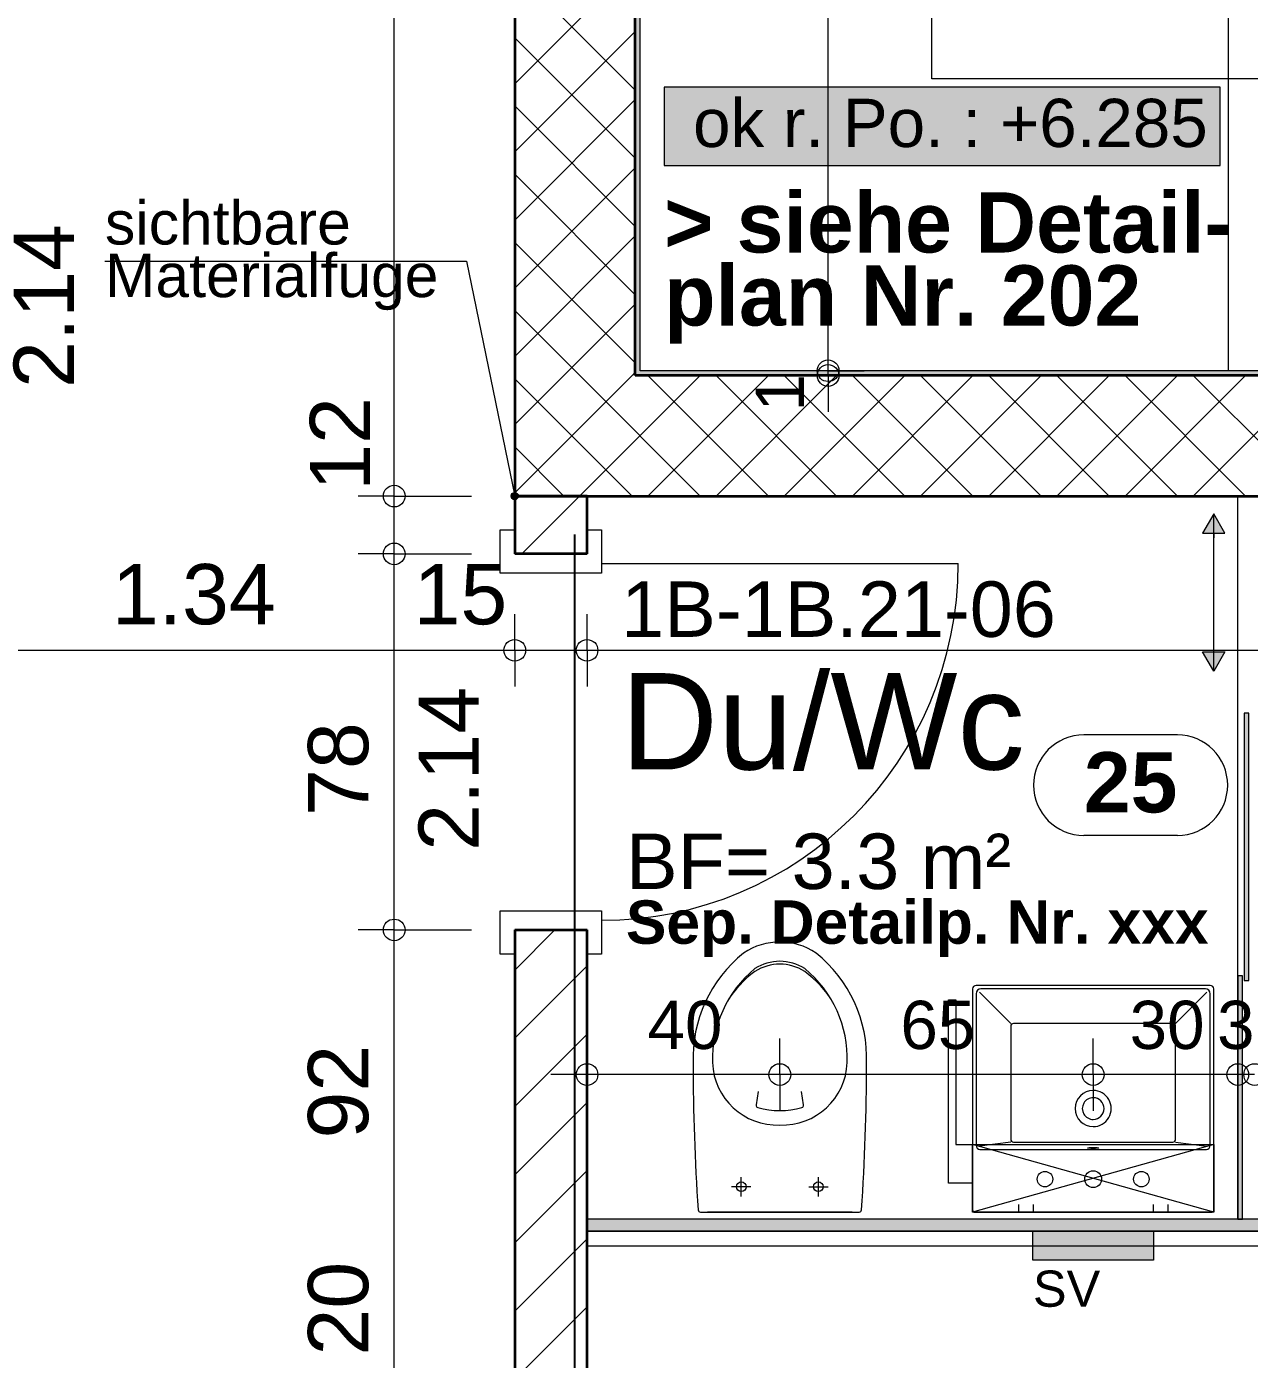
# Model space of a CAD drawing. Header units: metres. Extents: x 0.003 to 0.843, y 0.003 to 0.597.
# Drawn here: x 0.4049 to 0.4556, y 0.2813 to 0.3366 of the extents above; entities that cross this region are included whole.
import ezdxf

# ---------------------------------------------------------------- set-up
doc = ezdxf.new("R2010")
doc.units = ezdxf.units.M
for name, pattern in [('AUSGEZOGEN', [0]), ('LINIE_23', [0.0079, 0.004, -0.0013, 0, -0.0013, 0, -0.0013]), ('STRICHLINIE', [19.049999999999997, 12.7, -6.35]), ('STRICHPUNKT', [25.4, 12.7, -6.35, 0, -6.35])]:
    doc.linetypes.add(name, pattern=pattern)
for name, color, linetype, lineweight in [('Bad', 7, 'AUSGEZOGEN', 13), ('Bauachsen grob', 7, 'STRICHPUNKT', 13), ('Daemmung', 7, 'AUSGEZOGEN', 18), ('Detailmasse', 7, 'AUSGEZOGEN', 13), ('Fachplaner Sanitaer', 251, 'AUSGEZOGEN', 18), ('Lauflinie', 7, 'AUSGEZOGEN', 13), ('Leichtbauwaende', 7, 'AUSGEZOGEN', 18), ('Raumbezeichnung', 7, 'AUSGEZOGEN', 18), ('Sanitaer Apparate', 251, 'AUSGEZOGEN', 18), ('Sanitaer Text', 251, 'AUSGEZOGEN', 18), ('Sanitaer Vermassung', 251, 'AUSGEZOGEN', 18), ('Stufen', 7, 'AUSGEZOGEN', 25), ('Text Koten', 7, 'AUSGEZOGEN', 25), ('Text Werkplan Ausfuehrung', 7, 'AUSGEZOGEN', 25), ('Tuerzarge', 7, 'AUSGEZOGEN', 13), ('Wand Beton bewehrt', 7, 'AUSGEZOGEN', 35), ('Wand Mauerwerk tragend', 7, 'AUSGEZOGEN', 35), ('Werkplan- Ausfuehrungsmasse', 7, 'AUSGEZOGEN', 13)]:
    doc.layers.add(name, color=color, linetype=linetype, lineweight=lineweight)
doc.styles.add('ARIAL', font='ARIAL.TTF')

msp = doc.modelspace()

# ---------------------------------------------------------------- hatches: boundary and pattern name
at = {"layer": 'Bad', "linetype": 'AUSGEZOGEN', "lineweight": 13}
msp.add_hatch(color=7, dxfattribs=at).paths.add_polyline_path([(0.454619987923477, 0.3156066596234837), (0.4541599899157884, 0.3164066596614816), (0.4536999898939396, 0.3156066596234837)])
msp.add_hatch(color=7, dxfattribs=at).paths.add_polyline_path([(0.454619987923477, 0.3106733265121775), (0.4541599899157884, 0.3098733264741795), (0.4536999898939396, 0.3106733265121775)], flags=16)
at = {"layer": 'Bad', "linetype": 'AUSGEZOGEN', "lineweight": 13, "true_color": 0xa8ffff}
for points in [[(0.4556199898831549, 0.2970399934276938), (0.4556199898831549, 0.3081399931795895), (0.4554199898876253, 0.3081399931795895), (0.4554199898876253, 0.2970399934276938)], [(0.4553599898889663, 0.2871399936489761), (0.4553599898889663, 0.2972399934232235), (0.4551599898934368, 0.2972399934232235), (0.4551599898934368, 0.2871399936489761)]]:
    msp.add_hatch(color=131, dxfattribs=at).paths.add_polyline_path(points)
at = {"layer": 'Daemmung', "linetype": 'AUSGEZOGEN', "lineweight": 18}
h = msp.add_hatch(color=241, dxfattribs=at)
h.paths.add_polyline_path([(0.4545599899068475, 0.3887399913780391), (0.454759989902377, 0.3887399913780391), (0.454759989902377, 0.3917399913109839), (0.4301599904522299, 0.3917399913109839), (0.4301599904522299, 0.3887399913780391), (0.4303599904477596, 0.3887399913780391), (0.4303599904477596, 0.3915399913154542), (0.4545599899068475, 0.3915399913154542)])
h.paths.add_polyline_path([(0.4939599890261892, 0.3223399928621948), (0.4303599904477594, 0.3223399928621948), (0.4303599904477596, 0.3886399914357912), (0.4301599904522299, 0.3886399914357912), (0.4301599904522299, 0.3221399928666651), (0.4939599890261892, 0.3221399928666651)])
h.paths.add_polyline_path([(0.454759989902377, 0.385939991440624), (0.454759989902377, 0.3886399914357912), (0.4545599899068475, 0.3886399914357912), (0.4545599899068475, 0.385939991440624)])
at = {"layer": 'Fachplaner Sanitaer', "linetype": 'AUSGEZOGEN', "lineweight": 18, "true_color": 0xedf5de}
msp.add_hatch(color=7, dxfattribs=at).paths.add_polyline_path([(0.4516599899716708, 0.286639993660152), (0.4516599899716708, 0.285439993686974), (0.4466599900834295, 0.285439993686974), (0.4466599900834295, 0.286639993660152)], flags=16)
at = {"layer": 'Leichtbauwaende', "linetype": 'AUSGEZOGEN', "lineweight": 13}
msp.add_hatch(color=253, dxfattribs=at).paths.add_polyline_path([(0.4281599904969334, 0.286639993660152), (0.4718599895201626, 0.286639993660152), (0.4718599895201626, 0.2871399936489761), (0.4281599904969334, 0.2871399936489761)])
at = {"layer": 'Text Koten', "linetype": 'AUSGEZOGEN', "lineweight": 13}
msp.add_hatch(color=254, dxfattribs=at).paths.add_polyline_path([(0.4544266565764952, 0.334101103710426), (0.4313599904254079, 0.334101103710425), (0.4313599904254079, 0.3308566593384999), (0.4544266565764952, 0.3308566593384991)])
at = {"layer": 'Text Werkplan Ausfuehrung', "linetype": 'AUSGEZOGEN', "lineweight": 13}
for points in [[(0.42527128613505, 0.3172393868819626), (0.4250185509548112, 0.3171875369510029), (0.4250130519186777, 0.3171098477544488)], [(0.42527128613505, 0.3172393868819626), (0.4250130519186777, 0.3171098477544488), (0.4253069301958328, 0.3171701384047912)], [(0.4253069301958328, 0.3171701384047912), (0.4250130519186777, 0.3171098477544488), (0.4250486961803195, 0.3170405982982181)], [(0.4252075355156271, 0.3172814327884604), (0.4250605968628424, 0.317251287562952), (0.4250185509548112, 0.3171875369510029)], [(0.4252075355156271, 0.3172814327884604), (0.4250185509548112, 0.3171875369510029), (0.42527128613505, 0.3172393868819626)], [(0.4253069301958328, 0.3171701384047912), (0.4250486961803195, 0.3170405982982181), (0.4253014313605585, 0.3170924482291779)], [(0.4253014313605585, 0.3170924482291779), (0.4250486961803195, 0.3170405982982181), (0.4251124467938021, 0.3169985523827132)], [(0.4250605968628424, 0.317251287562952), (0.4252075355156271, 0.3172814327884604), (0.4251298453400135, 0.3172869316237349)], [(0.4253014313605585, 0.3170924482291779), (0.4251124467938021, 0.3169985523827132), (0.4252593854465868, 0.3170286976082216)], [(0.4252593854465868, 0.3170286976082216), (0.4251124467938021, 0.3169985523827132), (0.4251901359903561, 0.3169930533465797)]]:
    msp.add_hatch(color=7, dxfattribs=at).paths.add_polyline_path(points)

# ---------------------------------------------------------------- linework, layer by layer
at = {"layer": 'Bad', "color": 7, "linetype": 'AUSGEZOGEN', "lineweight": 13}
for p, q in [((0.4551599898934368, 0.2871399936489761), (0.4551599898934368, 0.3171399929784238)), ((0.4541599899157884, 0.3164066596614816), (0.4536999898939396, 0.3156066596234837)), ((0.4541599899157883, 0.3098733264741795), (0.4541599899157883, 0.3164066596614816)), ((0.4541599899157884, 0.3164066596614816), (0.4541599899157884, 0.3164066596614816)), ((0.4541599899157884, 0.3164066596614816), (0.4541599899157884, 0.3164066596614816)), ((0.4541599899157884, 0.3164066596614816), (0.4541599899157884, 0.3164066596614816)), ((0.454619987923477, 0.3156066596234837), (0.4541599899157884, 0.3164066596614816)), ((0.4536999898939396, 0.3156066596234837), (0.454619987923477, 0.3156066596234837)), ((0.4541599899157884, 0.3156066596234837), (0.4541599899157884, 0.3154066596139842)), ((0.4541599899157884, 0.3106733265121775), (0.4541599899157884, 0.310873326521677)), ((0.4541599899157884, 0.3098733264741795), (0.4536999898939396, 0.3106733265121775)), ((0.4536999898939396, 0.3106733265121775), (0.454619987923477, 0.3106733265121775)), ((0.454619987923477, 0.3106733265121775), (0.4541599899157884, 0.3098733264741795)), ((0.4541599899157884, 0.3098733264741795), (0.4541599899157884, 0.3098733264741795)), ((0.4541599899157884, 0.3098733264741795), (0.4541599899157884, 0.3098733264741795)), ((0.4541599899157884, 0.3098733264741795), (0.4541599899157884, 0.3098733264741795)), ((0.4556199898831549, 0.3081399931795895), (0.4554199898876253, 0.3081399931795895)), ((0.4554199898876253, 0.3081399931795895), (0.4554199898876253, 0.2970399934276938)), ((0.4556199898831549, 0.2970399934276938), (0.4556199898831549, 0.3081399931795895)), ((0.4553599898889663, 0.2972399934232235), (0.4551599898934368, 0.2972399934232235)), ((0.4551599898934368, 0.2972399934232235), (0.4551599898934368, 0.2871399936489761)), ((0.4553599898889663, 0.2871399936489761), (0.4553599898889663, 0.2972399934232235)), ((0.4554199898876253, 0.2970399934276938), (0.4556199898831549, 0.2970399934276938)), ((0.435259990338236, 0.2924453935303918), (0.435173339360172, 0.2918869939428773)), ((0.4371466412760675, 0.2918869939428773), (0.4370599902980035, 0.2924453935303909)), ((0.4345599903538822, 0.2880885606477773), (0.4345599903538818, 0.2888885606298964)), ((0.4377599902823566, 0.2880885606477778), (0.4377599902823566, 0.2888885606298964)), ((0.4349599903449422, 0.288488560638837), (0.4341599903628229, 0.2884885606388366)), ((0.4373599902912975, 0.288488560638837), (0.4381599902734161, 0.2884885606388366)), ((0.4328695756316649, 0.2874399936422706), (0.439450405004574, 0.2874399936422706)), ((0.4391599902510642, 0.2874399936422706), (0.4331599903851747, 0.2874399936422715)), ((0.4551599898934368, 0.2871399936489761), (0.4553599898889663, 0.2871399936489761))]:
    msp.add_line(p, q, dxfattribs=at)
for centre in [(0.4345599903538805, 0.2884885606388374), (0.437759990282355, 0.2884885606388374)]:
    msp.add_circle(centre, 0.0001999999955296517, dxfattribs=at)
for centre, radius, start, end in [((0.4361599903181183, 0.2959139018528694), 0.00272609085906712, 56.40648999999262, 123.5935099999932), ((0.438193283212671, 0.2937996743401262), 0.005636623974011635, 128.926645999992, 181.9699119999924), ((0.434126697423568, 0.2937996743401272), 0.005636623974011635, 358.0300879999925, 51.07335399999148), ((0.4381935441726665, 0.2938037928200323), 0.004833584691960961, 129.4207379999924, 181.9854439999924), ((0.4376896834639283, 0.2939112619576325), 0.00434480852288596, 126.1909489999923, 148.4864979999925), ((0.4361599903181183, 0.2959139065928679), 0.001926086916948602, 57.46698799999254, 122.5330119999932), ((0.4361599903181184, 0.2957939058955498), 0.001926087516948588, 57.46699999999253, 122.5329999999924), ((0.4341264364635729, 0.2938037928200328), 0.004833584691960961, 358.0145559999926, 50.5792619999927), ((0.4346169703326082, 0.2939052455177665), 0.004357539282601405, 30.81381499999104, 53.71434199999154), ((0.5234209996676834, 0.2937053559022219), 0.09086106368909692, 180.062704999999, 183.8958629999922), ((0.4360638357602676, 0.2937487046612627), 0.002703311139576286, 182.3824219999934, 272.0383939999915), ((0.4362561448759714, 0.2937487046612627), 0.002703311139576286, 267.9616059999921, 357.6175779999925), ((0.3488989809685554, 0.2937053559022432), 0.09086106368909692, 356.1041369999927, 359.9372949999952), ((0.4352721567193061, 0.2918716597432698), 0.0001000000407186459, 171.1793535130018, 254.0279801310767), ((0.4361599903181183, 0.2949736162512739), 0.003326512504157104, 254.0279630159838, 285.9720369840004), ((0.4370478239169326, 0.2918716597432698), 0.0001000000407186458, 285.9720198689233, 8.8206464869934), ((0.4328695756316654, 0.2875399936400412), 9.999999776482583e-05, 184.6081779999865, 270), ((0.4394504050045718, 0.2875399936400407), 9.999999776482583e-05, 270, 355.3918219999842)]:
    msp.add_arc(centre, radius, start, end, dxfattribs=at)
at = {"layer": 'Bauachsen grob', "color": 32, "linetype": 'LINIE_23', "lineweight": 25, "true_color": 0xc36e14}
msp.add_line((0.4276599902656923, 0.01553999971970916), (0.4276599902656923, 0.5826399870440364), dxfattribs=at)
at = {"layer": 'Daemmung', "color": 240, "linetype": 'STRICHLINIE', "lineweight": 18}
for p, q in [((0.4303599904477594, 0.3223399928621948), (0.4303599904477596, 0.3915399913154542)), ((0.4301599904522299, 0.385939991440624), (0.4301599904522299, 0.3221399928666651)), ((0.4995599889010197, 0.3223399928621948), (0.4303599904477594, 0.3223399928621948)), ((0.4301599904522299, 0.3221399928666651), (0.4939599890261892, 0.3221399928666651))]:
    msp.add_line(p, q, dxfattribs=at)
at = {"layer": 'Detailmasse', "color": 240, "linetype": 'AUSGEZOGEN', "lineweight": 13}
for p, q in [((0.4381599902734161, 0.3223399928621948), (0.4366599902603774, 0.3223399928621948)), ((0.4381599902734161, 0.3223399928621948), (0.4396599872652142, 0.3223399928621948)), ((0.4381599902734161, 0.3221399928666651), (0.4381599902734161, 0.3223399928621948)), ((0.4381599902734161, 0.3221399928666652), (0.4366599902603774, 0.3221399928666652)), ((0.4381599902734161, 0.3221399928666652), (0.4396599872652142, 0.3221399928666652)), ((0.4381599902734161, 0.3221399928666652), (0.4381599902734161, 0.320639995874867))]:
    msp.add_line(p, q, dxfattribs=at)
msp.add_lwpolyline([(0.4381599902734161, 0.3223399928621948), (0.438159990273416, 0.3274860209765338), (0.438159990273416, 0.3274860209765338), (0.4381599902734161, 0.3467399923168123)], dxfattribs=at)
for centre in [(0.4381599902734161, 0.3223399928621948), (0.4381599902734161, 0.3221399928666652)]:
    msp.add_circle(centre, 0.0004500000039115548, dxfattribs=at)
at = {"layer": 'Fachplaner Sanitaer', "color": 55, "linetype": 'STRICHLINIE', "lineweight": 18, "true_color": 0x91b44b}
for p, q in [((0.4466599900834295, 0.285439993686974), (0.4466599900834295, 0.286639993660152)), ((0.4466599900834295, 0.286639993660152), (0.4516599899716708, 0.286639993660152)), ((0.4516599899716708, 0.286639993660152), (0.4516599899716708, 0.285439993686974)), ((0.4516599899716708, 0.285439993686974), (0.4466599900834295, 0.285439993686974))]:
    msp.add_line(p, q, dxfattribs=at)
at = {"layer": 'Lauflinie', "color": 7, "linetype": 'AUSGEZOGEN', "lineweight": 18}
for p, q in [((0.4424599901773035, 0.3344399925917387), (0.4424599901773035, 0.3630414002634793)), ((0.4939599890261892, 0.3344399925917387), (0.4424599901773035, 0.3344399925917387))]:
    msp.add_line(p, q, dxfattribs=at)
at = {"layer": 'Leichtbauwaende', "color": 7, "linetype": 'AUSGEZOGEN', "lineweight": 18}
for p, q in [((0.4718599895201626, 0.2871399936489761), (0.4281599904969334, 0.2871399936489761)), ((0.4281599904969334, 0.2871399936489761), (0.4281599904969334, 0.286639993660152)), ((0.4718599895201626, 0.286639993660152), (0.4281599904969334, 0.286639993660152)), ((0.4281599904969334, 0.286639993660152), (0.4281599904969334, 0.286039993673563)), ((0.4281599904969334, 0.286639993660152), (0.4718599895201626, 0.286639993660152)), ((0.4281599904969334, 0.286039993673563), (0.4718599895201626, 0.286039993673563))]:
    msp.add_line(p, q, dxfattribs=at)
at = {"layer": 'Sanitaer Apparate', "color": 7, "linetype": 'AUSGEZOGEN', "lineweight": 13}
for p, q in [((0.4441599901393058, 0.2966999934352935), (0.4441599901393058, 0.287499993640929)), ((0.4540199899189178, 0.2968399934321642), (0.4442999901361765, 0.2968399934321642)), ((0.444303990136087, 0.296495993439853), (0.4443039901360871, 0.2901999935805797)), ((0.4457402054618577, 0.2952610222405078), (0.4444375494408807, 0.2965624341305889)), ((0.4538159899234775, 0.2966959934353827), (0.4445039901316167, 0.2966959934353827)), ((0.4525797745932363, 0.2952610222405078), (0.4538824306142136, 0.2965624341305889)), ((0.4540159899190072, 0.2901999935805797), (0.4540159899190072, 0.296495993439853)), ((0.4541599899157887, 0.2874999936409295), (0.4541599899157887, 0.2966999934352935)), ((0.443159989942532, 0.2886399935705676), (0.443159989942532, 0.2962399934006944)), ((0.443159989942532, 0.2962399934006944), (0.4434599899358265, 0.2962399934006944)), ((0.4434599899358265, 0.2962399934006944), (0.4434599899358265, 0.2902399935348048)), ((0.4524597745959186, 0.2952610222405078), (0.4458602054591755, 0.2952610222405078)), ((0.4457402054618577, 0.2951410222431905), (0.4457402054618577, 0.2904618018970277)), ((0.4525797745932363, 0.2904618018970277), (0.4525797745932363, 0.2951410222431901)), ((0.4434599899358265, 0.2902399935348048), (0.4441599899201802, 0.2902399935348048)), ((0.4441599899201802, 0.2886399935705676), (0.4441599899201802, 0.2902399935348048)), ((0.4457402054618577, 0.2903418018997099), (0.4444375494408807, 0.2901735528889499)), ((0.4458602054591751, 0.2903418018997099), (0.4524597745959186, 0.2903418018997099)), ((0.4525797745932363, 0.2903418018997099), (0.4538824306142136, 0.2901735528889499)), ((0.4441599899201802, 0.2886399935705676), (0.443159989942532, 0.2886399935705676)), ((0.4460599900974437, 0.2877577970090401), (0.4460599900974437, 0.2874577970157456)), ((0.4466724900837534, 0.2877577970090401), (0.4466724900837534, 0.2874577970157456)), ((0.4516474899713407, 0.2877577970090401), (0.4516474899713407, 0.2874577970157456)), ((0.4522599899576505, 0.2877577970090401), (0.4522599899576505, 0.2874577970157456)), ((0.4442199901379646, 0.2874399936422706), (0.4540999899171295, 0.2874399936422706))]:
    msp.add_line(p, q, dxfattribs=at)
at = {"layer": 'Sanitaer Apparate', "color": 7, "linetype": 'STRICHPUNKT', "lineweight": 13}
for p, q in [((0.4441599901393058, 0.2874399936422706), (0.4441599901393058, 0.2902399935796857)), ((0.4441599901393058, 0.2902399935796857), (0.4541599899157883, 0.2902399935796857)), ((0.4541599899157883, 0.2874399936422706), (0.4441599901393058, 0.2902399935796857)), ((0.4541599899157883, 0.2902399935796857), (0.4441599901393058, 0.2874399936422706)), ((0.4541599899157883, 0.2902399935796857), (0.4541599899157883, 0.2874399936422706)), ((0.4541599899157883, 0.2874399936422706), (0.4441599901393058, 0.2874399936422706))]:
    msp.add_line(p, q, dxfattribs=at)
at = {"layer": 'Sanitaer Apparate', "color": 7, "linetype": 'AUSGEZOGEN', "lineweight": 13}
msp.add_lwpolyline([(0.4444639901325109, 0.2900399935841561), (0.4491599900275471, 0.2900399935841561), (0.4538559899225835, 0.2900399935841561)], dxfattribs=at)
for centre, radius in [((0.4471599900722507, 0.288805283274973), 0.0003199999928474426), ((0.4491599900275471, 0.288805283274973), 0.0003499999921768904), ((0.4511599899828436, 0.288805283274973), 0.0003199999928474426)]:
    msp.add_circle(centre, radius, dxfattribs=at)
for centre, radius, start, end in [((0.4442999901361765, 0.2966999934352934), 0.0001399999968707578, 90, 180), ((0.4445039901316167, 0.2964959934398529), 0.0001999999955296517, 90, 180), ((0.4538159899234775, 0.2964959934398529), 0.0001999999955296517, 0, 90), ((0.4540199899189178, 0.2966999934352934), 0.0001399999968707562, 0, 90), ((0.4458602054591755, 0.2951410222431899), 0.0001199999973177918, 90, 180), ((0.4524597745959186, 0.2951410222431899), 0.000119999997317791, 0, 90), ((0.4491599900275502, 0.2917311775620586), 0.0007499999832361936, 89.99999999955897, 269.9999999995547), ((0.4491599900275502, 0.2917311775620586), 0.0007499999832361936, 269.9999999995547, 89.99999999955897), ((0.4491599900275489, 0.2917311775620586), 0.0004499999899417162, 89.99999999955473, 269.9999999995618), ((0.4491599900275489, 0.2917311775620586), 0.0004499999899417162, 269.9999999995618, 89.99999999955473), ((0.4458602054591755, 0.2904618018970276), 0.000119999997317791, 180, 269.9999999997879), ((0.4524597745959186, 0.2904618018970276), 0.0001199999973177904, 270, 0), ((0.4444639901325109, 0.2901999935805796), 0.0001599999964237213, 180, 270), ((0.4538559899225835, 0.2901999935805796), 0.0001599999964237179, 270, 0), ((0.4442199901379646, 0.2874999936409294), 5.999999865889549e-05, 180, 270), ((0.4540999899171296, 0.2874999936409294), 5.999999865889436e-05, 269.9999999997879, 0)]:
    msp.add_arc(centre, radius, start, end, dxfattribs=at)
msp.add_ellipse((0.4491599903313654, 0.2901012356472551), major_axis=(-0.000239999994635582, 2.939152252258474e-20), ratio=0.08748866352592206, dxfattribs=at)
at = {"layer": 'Sanitaer Vermassung', "color": 240, "linetype": 'AUSGEZOGEN', "lineweight": 13}
for p, q in [((0.4281599904969334, 0.2931399935148656), (0.4281599904969334, 0.294639990506664)), ((0.4361599903181195, 0.2931399935148656), (0.4361599903181195, 0.294639990506664)), ((0.4491599900275502, 0.2931399935148656), (0.4491599900275502, 0.294639990506664)), ((0.4551599898934368, 0.2931399935148656), (0.4551599898934368, 0.294639990506664)), ((0.4281599904969334, 0.2931399935148656), (0.426659990483895, 0.2931399935148656)), ((0.4281599904969334, 0.2931399935148656), (0.4281599904969334, 0.2916399935018271)), ((0.4281599904969334, 0.2931399935148656), (0.4281599904969334, 0.2931399935148656)), ((0.4361599903181195, 0.2931399935148656), (0.4281599904969334, 0.2931399935148656)), ((0.4361599903181195, 0.2931399935148656), (0.4361599903181195, 0.2916399935018271)), ((0.4361599903181195, 0.2931399935148656), (0.4361599903181195, 0.2931399935148656)), ((0.4491599900275502, 0.2931399935148656), (0.4361599903181195, 0.2931399935148656)), ((0.4491599900275502, 0.2931399935148656), (0.4491599900275502, 0.2916399935018271)), ((0.4491599900275502, 0.2931399935148656), (0.4491599900275502, 0.2931399935148656)), ((0.4551599898934368, 0.2931399935148656), (0.4491599900275502, 0.2931399935148656)), ((0.4551599898934368, 0.2931399935148656), (0.4551599898934368, 0.2916399935018271)), ((0.4551599898934368, 0.2931399935148656), (0.4551599898934368, 0.2931399935148656)), ((0.4558599898777906, 0.2931399935148656), (0.4551599898934368, 0.2931399935148656))]:
    msp.add_line(p, q, dxfattribs=at)
for centre in [(0.4281599904969334, 0.2931399935148656), (0.4361599903181195, 0.2931399935148656), (0.4491599900275502, 0.2931399935148656), (0.4551599898934368, 0.2931399935148656), (0.4558599898777906, 0.2931399935148656)]:
    msp.add_circle(centre, 0.0004500000039115548, dxfattribs=at)
at = {"layer": 'Stufen', "color": 7, "linetype": 'AUSGEZOGEN', "lineweight": 18}
msp.add_line((0.4547599899023776, 0.3465399923212826), (0.4547599899023776, 0.3223399928621948), dxfattribs=at)
at = {"layer": 'Text Koten', "color": 7, "linetype": 'AUSGEZOGEN', "lineweight": 13}
for p, q in [((0.4313599904254083, 0.334101103710425), (0.4313599904254083, 0.3308566593384999)), ((0.4544266565764952, 0.334101103710426), (0.4313599904254083, 0.334101103710425)), ((0.4544266565764957, 0.3308566593384999), (0.4544266565764952, 0.334101103710426)), ((0.4313599904254083, 0.3308566593384999), (0.4544266565764957, 0.3308566593384999))]:
    msp.add_line(p, q, dxfattribs=at)
at = {"layer": 'Text Werkplan Ausfuehrung', "color": 7, "linetype": 'AUSGEZOGEN', "lineweight": 13}
for p, q in [((0.4081599909439683, 0.3268887047482199), (0.4231599906086922, 0.3268887047482199)), ((0.4231599906086922, 0.3268887047482199), (0.4251599905639887, 0.3171399929784238)), ((0.4250130519186777, 0.3171098477544488), (0.4250130519186777, 0.3171098477544488)), ((0.4251298453400135, 0.3172869316237349), (0.4251298453400135, 0.3172869316237349)), ((0.4251901359903561, 0.3169930533465797), (0.4251901359903561, 0.3169930533465797)), ((0.4253069301958328, 0.3171701384047912), (0.4253069301958328, 0.3171701384047912))]:
    msp.add_line(p, q, dxfattribs=at)
at = {"layer": 'Text Werkplan Ausfuehrung', "color": 240, "linetype": 'AUSGEZOGEN', "lineweight": 13}
for p, q in [((0.4526573810961819, 0.3072301238683881), (0.4487726607707119, 0.3072301238683881)), ((0.4526573810961819, 0.3030634573606671), (0.4487726607707119, 0.3030634573606671))]:
    msp.add_line(p, q, dxfattribs=at)
at = {"layer": 'Text Werkplan Ausfuehrung', "color": 7, "linetype": 'AUSGEZOGEN', "lineweight": 13}
msp.add_circle((0.4251599905639887, 0.3171399929784239), 0.0001500000071246177, dxfattribs=at)
at = {"layer": 'Text Werkplan Ausfuehrung', "color": 240, "linetype": 'AUSGEZOGEN', "lineweight": 13}
for centre, start, end in [((0.4487726607707118, 0.3051467906145278), 90, 270), ((0.4526573810961819, 0.3051467906145278), 270, 90)]:
    msp.add_arc(centre, 0.002083333253860474, start, end, dxfattribs=at)
at = {"layer": 'Tuerzarge', "color": 7, "linetype": 'AUSGEZOGEN', "lineweight": 13}
msp.add_line((0.4287599904835223, 0.3143399930410088), (0.4435599901527166, 0.3143399930410088), dxfattribs=at)
for points in [[(0.4266599905304609, 0.314739993032068), (0.4281599904969334, 0.314739993032068), (0.4281599904969334, 0.3157399930097163), (0.4287599904835223, 0.3157399930097163), (0.4287599904835223, 0.3139399930499494), (0.4245599905773997, 0.3139399930499494), (0.4245599905773997, 0.3157399930097163), (0.4251599905639887, 0.3157399930097163), (0.4251599905639887, 0.314739993032068), (0.4266599905304609, 0.314739993032068)], [(0.4266599905304609, 0.2999399933628738), (0.4287599904835223, 0.2999399933628738), (0.4287599904835223, 0.2981399934031069), (0.4281599904969334, 0.2981399934031069), (0.4281599904969334, 0.2991399933807552), (0.4251599905639887, 0.2991399933807552), (0.4251599905639887, 0.2981399934031069), (0.4245599905773997, 0.2981399934031069), (0.4245599905773997, 0.2999399933628738), (0.4266599905304609, 0.2999399933628738)]]:
    msp.add_lwpolyline(points, dxfattribs=at)
msp.add_arc((0.4287599904835223, 0.3143399930410088), 0.01479999966919422, 270, 0, dxfattribs=at)
at = {"layer": 'Wand Beton bewehrt', "color": 7, "linetype": 'AUSGEZOGEN', "lineweight": 35}
for p, q in [((0.4251599905639887, 0.3929399912841618), (0.4251599905639887, 0.3221399928666651)), ((0.4301599904522299, 0.3221399928666651), (0.4301599904522299, 0.3559399921111763)), ((0.4251599905639887, 0.3221399928666651), (0.4251599905639887, 0.3171399929784238)), ((0.5185599884763367, 0.3221399928666651), (0.4301599904522299, 0.3221399928666651)), ((0.4251599905639887, 0.3171399929784238), (0.4281599904969334, 0.3171399929784238)), ((0.4281599904969334, 0.3171399929784238), (0.4718599895201626, 0.3171399929784238))]:
    msp.add_line(p, q, dxfattribs=at)
at = {"layer": 'Wand Beton bewehrt', "color": 7, "linetype": 'AUSGEZOGEN', "lineweight": 13}
for p, q in [((0.4251599905639886, 0.3342444137628304), (0.4301599904522299, 0.3392444136510717)), ((0.4251599905639886, 0.3389773279223925), (0.4301599904522299, 0.3339773280341513)), ((0.4251599905639886, 0.3314159866380842), (0.4301599904522299, 0.3364159865263255)), ((0.4251599905639886, 0.3361489007976464), (0.4301599904522299, 0.3311489009094051)), ((0.4251599905639886, 0.328587559513338), (0.4301599904522299, 0.3335875594015792)), ((0.4251599905639886, 0.3333204736729002), (0.4301599904522299, 0.3283204737846588)), ((0.4251599905639886, 0.3257591323885918), (0.4301599904522299, 0.3307591322768331)), ((0.4251599905639886, 0.330492046548154), (0.4301599904522299, 0.3254920466599127)), ((0.4251599905639886, 0.3229307052638457), (0.4301599904522299, 0.3279307051520869)), ((0.4251599905639886, 0.3276636194234077), (0.4301599904522299, 0.3226636195351664)), ((0.4271977052915544, 0.3221399928666651), (0.4301599904522299, 0.3251022780273406)), ((0.4251599905639886, 0.3248351922986613), (0.4278551899959848, 0.3221399928666652)), ((0.4251599905639887, 0.3201022781390999), (0.427197705291554, 0.3221399928666651)), ((0.4251599905639887, 0.3172738510143538), (0.4300261324163001, 0.3221399928666651)), ((0.4300267627594802, 0.3171399929784238), (0.4251599905639887, 0.3220067651739152)), ((0.4278545596528052, 0.3171399929784238), (0.4328545595410463, 0.3221399928666651)), ((0.4328551898842263, 0.3171399929784238), (0.4278551899959852, 0.3221399928666651)), ((0.4300261324163006, 0.3221399928666652), (0.4301599904522299, 0.3222738509025944)), ((0.4306829867775513, 0.3171399929784238), (0.4356829866657926, 0.3221399928666651)), ((0.4356836170089727, 0.3171399929784238), (0.4306836171207314, 0.3221399928666651)), ((0.4335114139022974, 0.3171399929784238), (0.4385114137905388, 0.3221399928666651)), ((0.438512044133719, 0.3171399929784238), (0.4335120442454777, 0.3221399928666651)), ((0.4363398410270438, 0.3171399929784238), (0.4413398409152851, 0.3221399928666651)), ((0.4413404712584652, 0.3171399929784238), (0.4363404713702237, 0.3221399928666651)), ((0.4391682681517899, 0.3171399929784238), (0.4441682680400312, 0.3221399928666651)), ((0.4441688983832112, 0.3171399929784238), (0.43916889849497, 0.3221399928666651)), ((0.4419966952765362, 0.3171399929784238), (0.4469966951647775, 0.3221399928666651)), ((0.4469973255079575, 0.3171399929784238), (0.4419973256197162, 0.3221399928666651)), ((0.4448251224012824, 0.3171399929784238), (0.4498251222895236, 0.3221399928666651)), ((0.4498257526327037, 0.3171399929784238), (0.4448257527444625, 0.3221399928666651)), ((0.4476535495260285, 0.3171399929784238), (0.4526535494142699, 0.3221399928666651)), ((0.45265417975745, 0.3171399929784238), (0.4476541798692087, 0.3221399928666651)), ((0.4504819766507749, 0.3171399929784238), (0.4554819765390162, 0.3221399928666651)), ((0.4554826068821963, 0.3171399929784238), (0.4504826069939549, 0.3221399928666651)), ((0.4533104037755211, 0.3171399929784238), (0.4583104036637622, 0.3221399928666651)), ((0.4583110340069422, 0.3171399929784238), (0.4533110341187011, 0.3221399928666651)), ((0.4271983356347339, 0.3171399929784238), (0.4251599905639887, 0.319178338049169))]:
    msp.add_line(p, q, dxfattribs=at)
at = {"layer": 'Wand Mauerwerk tragend', "color": 7, "linetype": 'AUSGEZOGEN', "lineweight": 35}
for p, q in [((0.4251599905639887, 0.3171399929784238), (0.4251599905639887, 0.314739993032068)), ((0.4281599904969334, 0.3171399929784238), (0.4251599905639887, 0.3171399929784238)), ((0.4281599904969334, 0.314739993032068), (0.4281599904969334, 0.3171399929784238)), ((0.4281599904969334, 0.314739993032068), (0.4251599905639887, 0.314739993032068)), ((0.4251599905639887, 0.2991399933807552), (0.4281599904969334, 0.2991399933807552)), ((0.4251599905639887, 0.2991399933807552), (0.4251599905639887, 0.2807399937920272)), ((0.4281599904969334, 0.2871399936489761), (0.4281599904969334, 0.2991399933807552)), ((0.4281599904969334, 0.286639993660152), (0.4281599904969334, 0.2871399936489761)), ((0.4281599904969334, 0.286039993673563), (0.4281599904969334, 0.286639993660152)), ((0.4281599904969334, 0.2807399937920272), (0.4281599904969334, 0.286039993673563))]:
    msp.add_line(p, q, dxfattribs=at)
at = {"layer": 'Wand Mauerwerk tragend', "color": 7, "linetype": 'AUSGEZOGEN', "lineweight": 13}
for p, q in [((0.4254545597064499, 0.314739993032068), (0.4278545596528057, 0.3171399929784238)), ((0.4251599905639887, 0.2974748611411298), (0.4268251228036141, 0.2991399933807552)), ((0.4251599905639887, 0.2946464340163836), (0.4281599904969334, 0.2976464339493283)), ((0.4251599905639887, 0.2918180068916374), (0.4281599904969333, 0.294818006824582)), ((0.4251599905639887, 0.2889895797668912), (0.4281599904969334, 0.2919895796998359)), ((0.4251599905639887, 0.286161152642145), (0.4281599904969333, 0.2891611525750896)), ((0.4251599905639887, 0.2833327255173989), (0.4281599904969334, 0.2863327254503436)), ((0.4253956859633632, 0.2807399937920272), (0.4281599904969333, 0.2835042983255974))]:
    msp.add_line(p, q, dxfattribs=at)
at = {"layer": 'Werkplan- Ausfuehrungsmasse', "color": 7, "linetype": 'AUSGEZOGEN', "lineweight": 13}
for p, q in [((0.4201599906757473, 0.3171399929784238), (0.4201599906757473, 0.3929399912841618)), ((0.4201599906757473, 0.3171399929784239), (0.4186599906627089, 0.3171399929784239)), ((0.4201599906757473, 0.3171399929784239), (0.4216599876675456, 0.3171399929784239)), ((0.4201599906757473, 0.314739993032068), (0.4201599906757473, 0.3171399929784238)), ((0.4201599906757473, 0.3147399930320681), (0.4186599906627089, 0.3147399930320681)), ((0.4201599906757473, 0.3147399930320681), (0.4216599876675456, 0.3147399930320681)), ((0.4251599905639887, 0.3107399931214773), (0.4251599905639887, 0.3122399931345158)), ((0.4281599904969334, 0.3107399931214773), (0.4281599904969334, 0.3122399931345158)), ((0.3983599911630153, 0.3107399931214773), (0.4251599905639887, 0.3107399931214773)), ((0.4251599905639887, 0.3107399931214773), (0.4251599905639887, 0.309239996129679)), ((0.4251599905639887, 0.3107399931214773), (0.4251599905639887, 0.3107399931214773)), ((0.4251599905639887, 0.3107399931214773), (0.4281599904969334, 0.3107399931214773)), ((0.4281599904969334, 0.3107399931214773), (0.4281599904969334, 0.309239996129679)), ((0.4281599904969334, 0.3107399931214773), (0.4281599904969334, 0.3107399931214773)), ((0.4281599904969334, 0.3107399931214773), (0.4718599895201626, 0.3107399931214773)), ((0.4201599906757473, 0.2991399933807552), (0.4186599906627089, 0.2991399933807552)), ((0.4201599906757473, 0.2991399933807552), (0.4216599876675456, 0.2991399933807552))]:
    msp.add_line(p, q, dxfattribs=at)
for points in [[(0.4201599906757473, 0.3171399929784238), (0.4209126972602692, 0.3171399929784238), (0.4209126972602692, 0.3171399929784238), (0.4233599906042217, 0.3171399929784238)], [(0.4201599906757473, 0.314739993032068), (0.4208209136469749, 0.314739993032068), (0.4208209136469749, 0.314739993032068), (0.4233599906042217, 0.314739993032068)], [(0.4201599906757473, 0.2991399933807552), (0.4201599906757473, 0.3031199913408), (0.4201599906757473, 0.3031199913408), (0.4201599906757473, 0.314739993032068)], [(0.4201599906757473, 0.2991399933807552), (0.4202243201605619, 0.2991399933807552), (0.4202243201605619, 0.2991399933807552), (0.4233599906042217, 0.2991399933807552)], [(0.4201599906757473, 0.2807399937920272), (0.4201599906757472, 0.2843016694732578), (0.4201599906757472, 0.2843016694732578), (0.4201599906757473, 0.2991399933807552)]]:
    msp.add_lwpolyline(points, dxfattribs=at)
for centre in [(0.4201599906757473, 0.3171399929784239), (0.4201599906757473, 0.3147399930320681), (0.4251599905639887, 0.3107399931214773), (0.4281599904969334, 0.3107399931214773), (0.4201599906757473, 0.2991399933807552)]:
    msp.add_circle(centre, 0.0004500000039115548, dxfattribs=at)

# ---------------------------------------------------------------- texts
at = {"layer": 'Detailmasse', "color": 240, "linetype": 'AUSGEZOGEN', "lineweight": 13, "insert": (0.4371599902957678, 0.3206490652281791), "char_height": 0.002, "width": 0.001, "attachment_point": 7, "rotation": 90.00000250447816, "style": 'ARIAL'}
msp.add_mtext('1', dxfattribs=at)
at = {"layer": 'Raumbezeichnung', "color": 7, "linetype": 'AUSGEZOGEN', "lineweight": 18, "attachment_point": 7, "style": 'ARIAL'}
for s, insert, char_height, width in [('1B-1B.21-06', (0.4295751346775484, 0.3112662464302871), 0.002299999952316284, 0.001149999976158142), ('Du/Wc', (0.429559990465641, 0.3057399932332337), 0.004, 0.002), ('BF=\\~3.3\\~m²', (0.4297753880043333, 0.3008074053543643), 0.002299999952316284, 0.001149999976158142)]:
    msp.add_mtext(s, dxfattribs=dict(at, insert=insert, char_height=char_height, width=width))
at = {"layer": 'Sanitaer Text', "color": 55, "linetype": 'AUSGEZOGEN', "lineweight": 18, "true_color": 0x91b44b, "insert": (0.4466599900834295, 0.2834899937305599), "char_height": 0.0015, "width": 0.00075, "attachment_point": 7, "style": 'ARIAL'}
msp.add_mtext('SV', dxfattribs=at)
at = {"layer": 'Sanitaer Vermassung', "color": 240, "linetype": 'AUSGEZOGEN', "lineweight": 13, "char_height": 0.002, "width": 0.001, "attachment_point": 7, "style": 'ARIAL'}
for s, insert in [('40', (0.4306729508414863, 0.294174099903757)), ('65', (0.4411620365194993, 0.294174099903757)), ('30', (0.4506729503944533, 0.2941754641602065)), ('3', (0.4543004401009532, 0.2941754641602065))]:
    msp.add_mtext(s, dxfattribs=dict(at, insert=insert))
at = {"layer": 'Text Koten', "color": 7, "linetype": 'AUSGEZOGEN', "lineweight": 13, "insert": (0.4325599903548749, 0.3315899926330894), "char_height": 0.002, "width": 0.001, "attachment_point": 7, "style": 'ARIAL'}
msp.add_mtext('ok\\~r.\\~Po.\\~:\\~+6.285', dxfattribs=at)
at = {"layer": 'Text Werkplan Ausfuehrung', "color": 7, "linetype": 'AUSGEZOGEN', "lineweight": 18, "attachment_point": 7, "style": 'ARIAL'}
for s, insert, char_height, width in [('\\fArial|i0|b1|c0|p0;>\\~siehe\\~Detail-', (0.4313599904254079, 0.3272066594200838), 0.0025, 0.00125), ('sichtbare\\~', (0.4081599909439683, 0.3275487047159841), 0.001799999952316284, 0.0008999999761581421), ('Materialfuge', (0.4081599908259475, 0.3248487049067189), 0.001799999952316284, 0.0008999999761581421), ('\\fArial|i0|b1|c0|p0;plan\\~Nr.\\~202', (0.4313599902614901, 0.3234566594200837), 0.0025, 0.00125), ('\\fArial|i0|b1|c0|p0;Sep.\\~Detailp.\\~Nr.\\~xxx', (0.4297753881048695, 0.2980240721489569), 0.001799999952316284, 0.0008999999761581421)]:
    msp.add_mtext(s, dxfattribs=dict(at, insert=insert, char_height=char_height, width=width))
at = {"layer": 'Text Werkplan Ausfuehrung', "color": 240, "linetype": 'AUSGEZOGEN', "lineweight": 13, "insert": (0.4487726607707118, 0.3039801239503445), "char_height": 0.0025, "width": 0.00125, "attachment_point": 7, "style": 'ARIAL'}
msp.add_mtext('\\fArial|i0|b1|c0|p0;25', dxfattribs=at)
at = {"layer": 'Werkplan- Ausfuehrungsmasse', "color": 7, "linetype": 'AUSGEZOGEN', "lineweight": 13, "char_height": 0.0025, "width": 0.00125, "attachment_point": 7, "rotation": 90.00000250447816, "style": 'ARIAL'}
for s, insert in [('2.14', (0.4068702230006455, 0.3216257021708254)), ('12', (0.419159990698099, 0.317355843934)), ('2.14', (0.4236702226251363, 0.3024257025999789)), ('78', (0.4191173576840453, 0.3038743725009262)), ('92', (0.4191173576840453, 0.2904897206388414)), ('20', (0.4191173576840453, 0.2814900912999801))]:
    msp.add_mtext(s, dxfattribs=dict(at, insert=insert))
at = {"layer": 'Werkplan- Ausfuehrungsmasse', "color": 7, "linetype": 'AUSGEZOGEN', "lineweight": 13, "char_height": 0.0025, "width": 0.00125, "attachment_point": 7, "style": 'ARIAL'}
for s, insert in [('1.34', (0.408445700339973, 0.311784331433742)), ('15', (0.4209651065599172, 0.31178262611318))]:
    msp.add_mtext(s, dxfattribs=dict(at, insert=insert))

doc.saveas('drawing.dxf')
